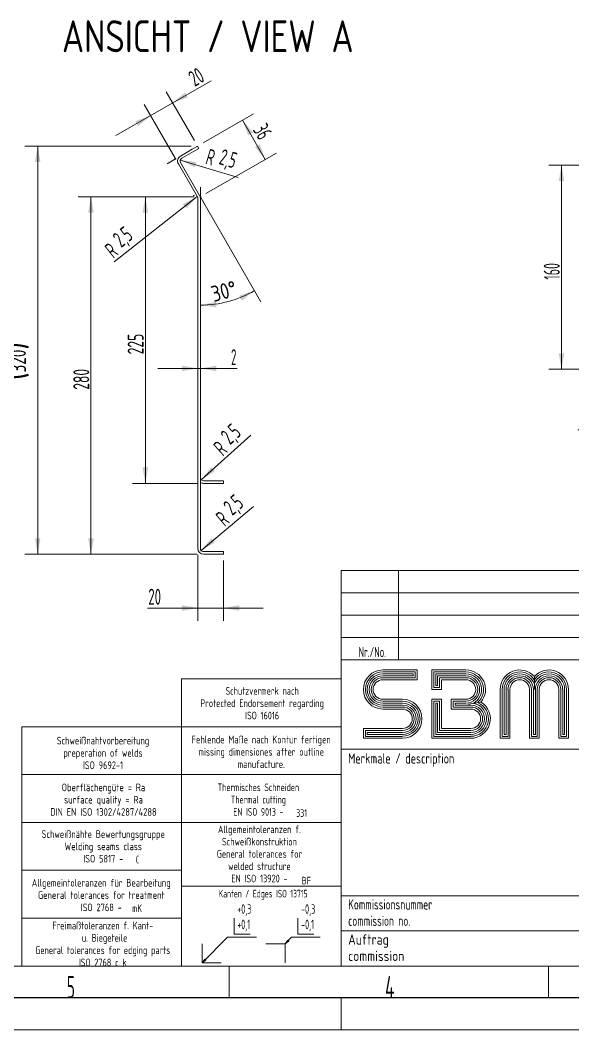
# Model space of a CAD drawing. Header units: millimetres. Extents: x 0 to 420, y 0 to 297.
# Drawn here: x 184.8 to 271.3, y 0 to 158.2 of the extents above; entities that cross this region are included whole.
import ezdxf

# ---------------------------------------------------------------- set-up
doc = ezdxf.new("R2010")
doc.units = ezdxf.units.MM
doc.layers.add('1', color=7, linetype='Continuous', true_color=0xffffff)
doc.layers.add('101', color=7, linetype='Continuous', true_color=0xffffff)
doc.styles.add('iso-1', font='isocp.shx')
doc.dimstyles.get("Standard").update_dxf_attribs({"dimtxt": 0.18, "dimasz": 0.18, "dimexe": 0.18, "dimexo": 0.0625, "dimgap": 0.09, "dimtad": 0, "dimtih": 1, "dimtoh": 1, "dimdec": 4, "dimzin": 0, "dimdsep": 46, "dimtxsty": 'Standard', "dimcen": 0.09, "dimadec": 0, "dimazin": 0, "dimtfac": 1, "dimtdec": 4, "dimtofl": 0, "dimtmove": 0, "dimatfit": 3, "dimfxl": 1, "dimtolj": 1, "dimtzin": 0, "dimarcsym": 0})

# ---------------------------------------------------------------- blocks, each defined once
blk = doc.blocks.new('_U0')
at = {"layer": '1', "color": 3, "lineweight": 13}
for p, q in [((280.77, 104.28), (280.77, 92.01)), ((277.77, 102.53), (277.77, 92.01)), ((287.02, 94.01), (272.09, 94.01))]:
    blk.add_line(p, q, dxfattribs=at)
at = {"layer": '1', "color": 3, "lineweight": 25}
for points in [[(277.77, 94.01), (275.27, 93.57), (275.27, 94.45)], [(280.77, 94.01), (283.27, 94.45), (283.27, 93.57)]]:
    blk.add_solid(points, dxfattribs=at)
at = {"layer": '1', "color": 2, "linetype": 'Continuous', "lineweight": 18, "insert": (272.22, 94.53), "char_height": 2.5, "attachment_point": 7, "line_spacing_factor": 0.963855, "style": 'iso-1'}
blk.add_mtext('\\W0.5232;15', dxfattribs=at)
blk = doc.blocks.new('_U21')
at = {"layer": '1', "color": 3, "lineweight": 13}
for p, q in [((199.76, 140.14), (214.67, 148.75)), ((212.04, 139.37), (207.64, 147)), ((209.03, 136.59), (204.17, 145))]:
    blk.add_line(p, q, dxfattribs=at)
at = {"layer": '1', "color": 3, "lineweight": 25}
for points in [[(208.64, 145.27), (210.58, 146.9), (211.02, 146.13)], [(205.17, 143.27), (203.23, 141.63), (202.79, 142.4)]]:
    blk.add_solid(points, dxfattribs=at)
at = {"layer": '1', "color": 2, "linetype": 'Continuous', "lineweight": 13, "insert": (212.1, 147.77), "char_height": 2.5, "attachment_point": 7, "rotation": 30, "line_spacing_factor": 0.963855, "style": 'iso-1'}
blk.add_mtext('\\W0.6474;20', dxfattribs=at)
blk = doc.blocks.new('_U34')
at = {"layer": '1', "color": 3, "lineweight": 13}
for p, q in [((212.58, 74.44), (212.58, 64.11)), ((216.58, 73.54), (216.58, 64.11)), ((204.69, 66.11), (222.83, 66.11))]:
    blk.add_line(p, q, dxfattribs=at)
at = {"layer": '1', "color": 3, "lineweight": 25}
for points in [[(212.58, 66.11), (210.08, 65.67), (210.08, 66.55)], [(216.58, 66.11), (219.08, 66.55), (219.08, 65.67)]]:
    blk.add_solid(points, dxfattribs=at)
at = {"layer": '1', "color": 2, "linetype": 'Continuous', "lineweight": 13, "insert": (204.83, 66.63), "char_height": 2.5, "attachment_point": 7, "line_spacing_factor": 0.963855, "style": 'iso-1'}
blk.add_mtext('\\W0.6474;20', dxfattribs=at)
blk = doc.blocks.new('_U37')
at = {"layer": '1', "color": 3, "lineweight": 13}
blk.add_line((218.76, 103.66), (206.33, 103.66), dxfattribs=at)
at = {"layer": '1', "color": 3, "lineweight": 25}
for points in [[(212.58, 103.66), (210.08, 103.22), (210.08, 104.1)], [(212.98, 103.66), (215.48, 104.1), (215.48, 103.22)]]:
    blk.add_solid(points, dxfattribs=at)
at = {"layer": '1', "color": 2, "linetype": 'Continuous', "lineweight": 13, "insert": (217.79, 104.18), "char_height": 2.5, "attachment_point": 7, "line_spacing_factor": 0.963855, "style": 'iso-1'}
blk.add_mtext('\\W0.5404;2', dxfattribs=at)
blk = doc.blocks.new('_U44')
at = {"layer": '1', "color": 3, "lineweight": 13}
for p, q in [((211.98, 130.55), (202.36, 130.55)), ((204.36, 130.55), (204.36, 85.64)), ((212.48, 85.64), (202.36, 85.64))]:
    blk.add_line(p, q, dxfattribs=at)
at = {"layer": '1', "color": 3, "lineweight": 25}
for points in [[(204.36, 130.55), (204.8, 128.05), (203.92, 128.05)], [(204.36, 85.64), (203.92, 88.14), (204.8, 88.14)]]:
    blk.add_solid(points, dxfattribs=at)
at = {"layer": '1', "color": 2, "linetype": 'Continuous', "lineweight": 13, "insert": (204.09, 105.87), "char_height": 2.5, "attachment_point": 7, "rotation": 90, "line_spacing_factor": 0.963855, "style": 'iso-1'}
blk.add_mtext('\\W0.6850;225', dxfattribs=at)
blk = doc.blocks.new('_U49')
at = {"layer": '1', "color": 3, "lineweight": 13}
for p, q in [((211.98, 130.55), (193.85, 130.55)), ((195.85, 130.55), (195.85, 74.54)), ((212.48, 74.54), (193.85, 74.54))]:
    blk.add_line(p, q, dxfattribs=at)
at = {"layer": '1', "color": 3, "lineweight": 25}
for points in [[(195.85, 130.55), (196.29, 128.05), (195.41, 128.05)], [(195.85, 74.54), (195.41, 77.04), (196.29, 77.04)]]:
    blk.add_solid(points, dxfattribs=at)
at = {"layer": '1', "color": 2, "linetype": 'Continuous', "lineweight": 18, "insert": (195.58, 100.32), "char_height": 2.5, "attachment_point": 7, "rotation": 90, "line_spacing_factor": 0.963855, "style": 'iso-1'}
blk.add_mtext('\\W0.6850;280', dxfattribs=at)
blk = doc.blocks.new('_U50')
at = {"layer": '1', "color": 3, "lineweight": 13}
for p, q in [((211.54, 138.5), (185.5, 138.5)), ((187.5, 74.54), (187.5, 138.5)), ((212.48, 74.54), (185.5, 74.54))]:
    blk.add_line(p, q, dxfattribs=at)
at = {"layer": '1', "color": 3, "lineweight": 25}
for points in [[(187.5, 138.5), (187.94, 136), (187.06, 136)], [(187.5, 74.54), (187.06, 77.04), (187.94, 77.04)]]:
    blk.add_solid(points, dxfattribs=at)
at = {"layer": '1', "color": 2, "linetype": 'Continuous', "lineweight": 18, "insert": (186.13, 101.8), "char_height": 2.5, "attachment_point": 7, "rotation": 90, "line_spacing_factor": 0.963855, "style": 'iso-1'}
blk.add_mtext('\\W0.7724;{\\H1.88x;(}320{\\H1.88x;)}', dxfattribs=at)
blk = doc.blocks.new('_U51')
at = {"layer": '1', "color": 3, "lineweight": 13}
for p, q in [((276.77, 135.53), (267.53, 135.53)), ((269.53, 135.53), (269.53, 103.53)), ((276.77, 103.53), (267.53, 103.53))]:
    blk.add_line(p, q, dxfattribs=at)
at = {"layer": '1', "color": 3, "lineweight": 25}
for points in [[(269.53, 135.53), (269.97, 133.03), (269.09, 133.03)], [(269.53, 103.53), (269.09, 106.03), (269.97, 106.03)]]:
    blk.add_solid(points, dxfattribs=at)
at = {"layer": '1', "color": 2, "linetype": 'Continuous', "lineweight": 18, "insert": (269.25, 117.58), "char_height": 2.5, "attachment_point": 7, "rotation": 90, "line_spacing_factor": 0.963855, "style": 'iso-1'}
blk.add_mtext('\\W0.6044;160', dxfattribs=at)
blk = doc.blocks.new('_U52')
at = {"layer": '1', "color": 3, "lineweight": 13}
blk.add_line((212.47, 130.61), (199.47, 120.37), dxfattribs=at)
blk.add_arc((212.08, 130.3), 0.5, 93.4349, 114.2076, dxfattribs=at)
at = {"layer": '1', "color": 3, "lineweight": 25}
blk.add_solid([(212.47, 130.61), (210.78, 128.72), (210.23, 129.41)], dxfattribs=at)
at = {"layer": '1', "color": 2, "linetype": 'Continuous', "lineweight": 13, "char_height": 2.5, "attachment_point": 7, "rotation": 38.2439, "line_spacing_factor": 0.963855, "style": 'iso-1'}
for s, insert in [('\\W0.6563;2,5', (200.94, 122.05)), ('\\W0.6380;R', (199.35, 120.8))]:
    blk.add_mtext(s, dxfattribs=dict(at, insert=insert))
blk = doc.blocks.new('_U53')
at = {"layer": '1', "color": 3, "lineweight": 13}
blk.add_line((209.83, 136.31), (218.87, 133.59), dxfattribs=at)
at = {"layer": '1', "color": 3, "lineweight": 25}
blk.add_solid([(209.83, 136.31), (212.35, 136.02), (212.09, 135.17)], dxfattribs=at)
at = {"layer": '1', "color": 2, "linetype": 'Continuous', "lineweight": 13, "char_height": 2.5, "attachment_point": 7, "rotation": 343.2275, "line_spacing_factor": 0.963855, "style": 'iso-1'}
for s, insert in [('\\W0.6380;R', (213.65, 135.74)), ('\\W0.6563;2,5', (215.58, 135.16))]:
    blk.add_mtext(s, dxfattribs=dict(at, insert=insert))
blk = doc.blocks.new('_U54')
at = {"layer": '1', "color": 3, "lineweight": 13}
blk.add_line((213.11, 86.2), (220.89, 93.21), dxfattribs=at)
at = {"layer": '1', "color": 3, "lineweight": 25}
blk.add_solid([(213.11, 86.2), (214.67, 88.2), (215.26, 87.55)], dxfattribs=at)
at = {"layer": '1', "color": 2, "linetype": 'Continuous', "lineweight": 13, "char_height": 2.5, "attachment_point": 7, "rotation": 41.9951, "line_spacing_factor": 0.963855, "style": 'iso-1'}
for s, insert in [('\\W0.6563;2,5', (218.01, 91.16)), ('\\W0.6380;R', (216.5, 89.81))]:
    blk.add_mtext(s, dxfattribs=dict(at, insert=insert))
blk = doc.blocks.new('_U57')
at = {"layer": '1', "color": 3, "lineweight": 13}
blk.add_line((213.09, 75.12), (221.3, 82.01), dxfattribs=at)
at = {"layer": '1', "color": 3, "lineweight": 25}
blk.add_solid([(213.09, 75.12), (214.72, 77.06), (215.29, 76.39)], dxfattribs=at)
at = {"layer": '1', "color": 2, "linetype": 'Continuous', "lineweight": 18, "char_height": 2.5, "attachment_point": 7, "rotation": 40.0479, "line_spacing_factor": 0.963855, "style": 'iso-1'}
for s, insert in [('\\W0.6563;2,5', (218.34, 80.06)), ('\\W0.6380;R', (216.8, 78.76))]:
    blk.add_mtext(s, dxfattribs=dict(at, insert=insert))
blk = doc.blocks.new('_U60')
at = {"layer": '1', "color": 3, "lineweight": 13}
for p, q in [((213.41, 139), (221.32, 143.57)), ((223.14, 136.41), (219.59, 142.57)), ((213.84, 131.05), (224.88, 137.41))]:
    blk.add_line(p, q, dxfattribs=at)
at = {"layer": '1', "color": 3, "lineweight": 25}
for points in [[(219.59, 142.57), (221.22, 140.63), (220.46, 140.18)], [(223.14, 136.41), (221.51, 138.36), (222.28, 138.8)]]:
    blk.add_solid(points, dxfattribs=at)
at = {"layer": '1', "color": 2, "linetype": 'Continuous', "lineweight": 18, "insert": (221.13, 141.06), "char_height": 2.5, "attachment_point": 7, "rotation": 300, "line_spacing_factor": 0.963855, "style": 'iso-1'}
blk.add_mtext('\\W0.6474;36', dxfattribs=at)
blk = doc.blocks.new('_U61')
at = {"layer": '1', "color": 3, "lineweight": 13}
blk.add_line((213.36, 129.89), (222.46, 114.12), dxfattribs=at)
blk.add_arc((212.98, 130.55), 16.97, 270, 299.9999, dxfattribs=at)
at = {"layer": '1', "color": 3, "lineweight": 25}
for points in [[(221.46, 115.85), (219.46, 114.29), (219.05, 115.07)], [(212.98, 113.58), (215.46, 114.11), (215.49, 113.23)]]:
    blk.add_solid(points, dxfattribs=at)
at = {"layer": '1', "color": 2, "linetype": 'Continuous', "lineweight": 18, "insert": (215.07, 114.04), "char_height": 2.5, "attachment_point": 7, "rotation": 15, "line_spacing_factor": 0.963855, "style": 'iso-1'}
blk.add_mtext('\\W0.8969;30%%d', dxfattribs=at)

msp = doc.modelspace()

# ---------------------------------------------------------------- linework, layer by layer
at = {"layer": '1', "color": 2, "linetype": 'Continuous', "lineweight": 13}
for p, q in [((209.08, 136.5), (208.33, 137.8)), ((209.08, 136.5), (207.78, 135.75)), ((212.98, 130.55), (212.98, 132.05)), ((212.98, 130.55), (213.73, 129.25))]:
    msp.add_line(p, q, dxfattribs=at)
at = {"layer": '1', "color": 7, "linetype": 'Continuous', "lineweight": 18}
for p, q in [((209.86, 136.95), (211.68, 138)), ((212.54, 138.5), (211.68, 138)), ((212.74, 138.15), (211.88, 137.65)), ((212.74, 138.15), (212.54, 138.5)), ((210.06, 136.6), (211.88, 137.65)), ((212.51, 130.55), (209.53, 135.72)), ((212.86, 130.75), (209.87, 135.92)), ((212.58, 75.44), (212.58, 130.3)), ((212.98, 75.44), (212.98, 130.3)), ((213.48, 86.04), (215.58, 86.04)), ((213.48, 85.64), (215.58, 85.64)), ((216.58, 86.04), (215.58, 86.04)), ((215.58, 85.64), (216.58, 85.64)), ((216.58, 85.64), (216.58, 86.04)), ((213.48, 74.94), (216.18, 74.94)), ((213.48, 74.54), (216.18, 74.54)), ((216.58, 74.94), (216.18, 74.94)), ((216.18, 74.54), (216.58, 74.54)), ((216.58, 74.54), (216.58, 74.94))]:
    msp.add_line(p, q, dxfattribs=at)
at = {"layer": '1', "color": 4, "linetype": 'Continuous', "lineweight": 18}
for p, q in [((235, 72), (235, 10)), ((235, 72), (410, 72)), ((235, 58), (410, 58)), ((235, 58), (308, 58)), ((235, 58), (235, 44)), ((210, 55), (235, 55)), ((210, 55), (210, 47.5)), ((235, 55), (235, 47.5)), ((185, 40), (185, 47.5)), ((185, 47.5), (210, 47.5)), ((210, 47.5), (235, 47.5)), ((210, 47.5), (235, 47.5)), ((210, 40), (210, 47.5)), ((210, 47.5), (210, 40)), ((235, 47.5), (235, 40)), ((235, 44), (410, 44)), ((308, 44), (235, 44)), ((210, 40), (185, 40)), ((185, 40), (185, 32.5)), ((210, 40), (185, 40)), ((235, 40), (210, 40)), ((210, 40), (235, 40)), ((210, 40), (210, 32.5)), ((210, 32.5), (210, 40)), ((235, 40), (235, 32.5)), ((185, 32.5), (210, 32.5)), ((185, 32.5), (210, 32.5)), ((185, 32.5), (185, 25)), ((210, 32.5), (235, 32.5)), ((210, 32.5), (235, 32.5)), ((210, 32.5), (210, 22.5)), ((210, 32.5), (210, 25)), ((235, 32.5), (235, 22.5)), ((185, 25), (185, 17.5)), ((185, 25), (210, 25)), ((185, 25), (210, 25)), ((210, 25), (210, 17.5)), ((210, 22.5), (235, 22.5)), ((210, 10), (210, 22.5)), ((210, 22.5), (235, 22.5)), ((235, 22.5), (235, 10)), ((235, 21), (410, 21)), ((185, 17.5), (210, 17.5)), ((185, 17.5), (185, 10)), ((185, 17.5), (210, 17.5)), ((210, 17.5), (210, 10)), ((213.25, 10.5), (213.25, 13.5)), ((223.25, 13.5), (226.25, 13.5)), ((226.25, 13.5), (226.25, 10.5)), ((185, 10), (210, 10)), ((235, 10), (210, 10)), ((216.25, 10.5), (213.25, 10.5)), ((235, 10), (410, 10)), ((235, 5), (235, 0)), ((420, 0), (0, 0))]:
    msp.add_line(p, q, dxfattribs=at)
at = {"layer": '1', "color": 1, "linetype": 'Continuous', "lineweight": 13}
for p, q in [((244, 58), (244, 72)), ((235, 68.5), (410, 68.5)), ((235, 65), (410, 65)), ((235, 61.5), (410, 61.5)), ((218.25, 15), (218.25, 17.5)), ((228.25, 15), (228.25, 17.5)), ((213.25, 10.5), (217.25, 14.5)), ((217.25, 14.5), (221.75, 14.5)), ((218.25, 15), (220.75, 15)), ((226.25, 13.5), (227.25, 14.5)), ((227.25, 14.5), (231.75, 14.5)), ((228.25, 15), (230.75, 15)), ((235, 15.5), (308, 15.5)), ((226.25, 13.5), (226.65, 14.07)), ((226.25, 13.5), (226.82, 13.9)), ((226.65, 14.07), (226.82, 13.9)), ((25, 10), (410, 10)), ((213.25, 10.5), (213.65, 11.07)), ((213.25, 10.5), (213.82, 10.9)), ((213.65, 11.07), (213.82, 10.9)), ((217.5, 10), (217.5, 5)), ((267.5, 10), (267.5, 5))]:
    msp.add_line(p, q, dxfattribs=at)
at = {"layer": '1', "color": 1, "linetype": 'Continuous', "lineweight": 18}
for p, q in [((246.92, 56.4), (241.56, 56.4)), ((246.61, 56.09), (241.56, 56.09)), ((246.31, 55.78), (241.56, 55.78)), ((241.56, 55.48), (246.31, 55.48)), ((246.31, 55.48), (246.31, 55.78)), ((246.61, 55.17), (246.61, 56.09)), ((246.92, 54.87), (246.92, 56.4)), ((249.21, 56.4), (249.21, 53.34)), ((254.57, 56.4), (249.21, 56.4)), ((254.57, 56.09), (249.52, 56.09)), ((249.52, 56.09), (249.52, 53.64)), ((254.57, 55.78), (249.83, 55.78)), ((249.83, 55.78), (249.83, 53.95)), ((250.13, 55.48), (254.57, 55.48)), ((250.13, 53.95), (250.13, 55.48)), ((241.56, 55.17), (246.61, 55.17)), ((241.56, 54.87), (246.92, 54.87)), ((249.83, 53.95), (250.13, 53.95)), ((250.44, 55.17), (254.57, 55.17)), ((250.44, 53.64), (250.44, 55.17)), ((250.74, 54.87), (254.57, 54.87)), ((250.74, 53.34), (250.74, 54.87)), ((265.28, 55.36), (265.28, 53.34)), ((249.21, 53.34), (250.74, 53.34)), ((249.52, 53.64), (250.44, 53.64)), ((259.92, 53.34), (259.92, 45.69)), ((260.23, 53.34), (260.23, 45.99)), ((260.54, 53.34), (260.54, 46.3)), ((260.84, 46.3), (260.84, 53.34)), ((261.15, 45.99), (261.15, 53.34)), ((261.45, 45.69), (261.45, 53.34)), ((264.51, 53.34), (264.51, 45.69)), ((264.82, 53.34), (264.82, 45.99)), ((265.13, 53.34), (265.13, 46.3)), ((265.43, 46.3), (265.43, 53.34)), ((265.74, 45.99), (265.74, 53.34)), ((266.04, 45.69), (266.04, 53.34)), ((269.1, 53.34), (269.1, 45.69)), ((269.41, 53.34), (269.41, 45.99)), ((269.72, 53.34), (269.72, 46.3)), ((270.02, 46.3), (270.02, 53.34)), ((270.33, 45.99), (270.33, 53.34)), ((270.63, 45.69), (270.63, 53.34)), ((241.56, 51.81), (244.62, 51.81)), ((244.62, 51.5), (241.56, 51.5)), ((244.62, 51.19), (241.56, 51.19)), ((241.56, 50.89), (244.62, 50.89)), ((249.21, 51.81), (249.21, 45.69)), ((250.74, 51.81), (249.21, 51.81)), ((249.52, 51.5), (249.52, 45.99)), ((250.44, 51.5), (249.52, 51.5)), ((249.83, 51.19), (249.83, 46.3)), ((250.13, 51.19), (249.83, 51.19)), ((250.13, 46.6), (250.13, 51.19)), ((250.44, 46.91), (250.44, 51.5)), ((250.74, 47.22), (250.74, 51.81)), ((252.27, 51.81), (252.27, 50.28)), ((254.57, 51.81), (252.27, 51.81)), ((252.58, 51.5), (252.58, 50.58)), ((254.57, 51.5), (252.58, 51.5)), ((252.89, 51.19), (252.89, 50.89)), ((254.57, 51.19), (252.89, 51.19)), ((252.89, 50.89), (255.33, 50.89)), ((256.91, 51.37), (254.95, 51.04)), ((241.56, 50.58), (244.62, 50.58)), ((241.56, 50.28), (244.62, 50.28)), ((252.27, 50.28), (255.33, 50.28)), ((252.58, 50.58), (255.33, 50.58)), ((238.5, 47.22), (238.5, 45.69)), ((244.62, 47.22), (238.5, 47.22)), ((238.81, 46.91), (238.81, 45.99)), ((244.62, 46.91), (238.81, 46.91)), ((238.81, 45.99), (244.62, 45.99)), ((239.12, 46.6), (239.12, 46.3)), ((244.62, 46.6), (239.12, 46.6)), ((239.12, 46.3), (244.62, 46.3)), ((249.52, 45.99), (255.33, 45.99)), ((249.83, 46.3), (255.33, 46.3)), ((255.33, 46.6), (250.13, 46.6)), ((255.33, 46.91), (250.44, 46.91)), ((255.33, 47.22), (250.74, 47.22)), ((260.23, 45.99), (261.15, 45.99)), ((260.54, 46.3), (260.84, 46.3)), ((264.82, 45.99), (265.74, 45.99)), ((265.13, 46.3), (265.43, 46.3)), ((269.41, 45.99), (270.33, 45.99)), ((269.72, 46.3), (270.02, 46.3)), ((238.5, 45.69), (244.62, 45.69)), ((249.21, 45.69), (255.33, 45.69)), ((259.92, 45.69), (261.45, 45.69)), ((264.51, 45.69), (266.04, 45.69)), ((269.1, 45.69), (270.63, 45.69))]:
    msp.add_line(p, q, dxfattribs=at)
at = {"layer": '1', "color": 4, "linetype": 'Continuous', "lineweight": 25}
msp.add_line((415, 5), (20, 5), dxfattribs=at)
at = {"layer": '1', "color": 7, "linetype": 'Continuous', "lineweight": 18}
for centre, radius, start, end in [((210.31, 136.17), 0.9, 120, 210), ((210.31, 136.17), 0.5, 120, 210), ((212.08, 130.3), 0.5, 0, 30), ((212.08, 130.3), 0.9, 0, 30), ((213.48, 86.54), 0.5, 180, 270), ((213.48, 86.54), 0.9, 236.25, 270), ((213.48, 75.44), 0.9, 180, 270), ((213.48, 75.44), 0.5, 180, 270)]:
    msp.add_arc(centre, radius, start, end, dxfattribs=at)
at = {"layer": '1', "color": 1, "linetype": 'Continuous', "lineweight": 18}
for centre, radius, start, end in [((241.56, 53.34), 3.06, 90, 270), ((241.56, 53.34), 2.75, 90, 270), ((241.56, 53.34), 2.45, 90, 270), ((241.56, 53.34), 2.14, 90, 270), ((254.57, 53.34), 3.06, 319.9677, 90), ((254.57, 53.34), 2.75, 311.8088, 90), ((254.57, 53.34), 2.45, 297.5778, 90), ((254.57, 53.34), 2.14, 270, 90), ((262.98, 53.34), 3.06, 41.4096, 180), ((262.98, 53.34), 2.75, 33.5573, 180), ((262.98, 53.34), 2.45, 20.3641, 180), ((262.98, 53.34), 2.14, 360, 180), ((267.57, 53.34), 3.06, 360, 138.5904), ((267.57, 53.34), 2.75, 360, 146.4427), ((267.57, 53.34), 2.45, 360, 159.6359), ((267.57, 53.34), 2.14, 360, 180), ((241.56, 53.34), 1.84, 90, 270), ((241.56, 53.34), 1.53, 90, 270), ((254.57, 53.34), 1.84, 270, 90), ((254.57, 53.34), 1.53, 270, 90), ((262.98, 53.34), 1.84, 360, 180), ((262.98, 53.34), 1.53, 360, 180), ((267.57, 53.34), 1.84, 360, 180), ((267.57, 53.34), 1.53, 360, 180), ((244.62, 48.75), 3.06, 270, 90), ((244.62, 48.75), 2.75, 270, 90), ((244.62, 48.75), 2.45, 270, 90), ((244.62, 48.75), 2.14, 270, 90), ((255.33, 48.75), 3.06, 270, 58.957), ((255.33, 48.75), 2.75, 270, 67.1158), ((255.33, 48.75), 2.45, 270, 81.3468), ((255.33, 48.75), 2.14, 270, 90), ((244.62, 48.75), 1.84, 270, 90), ((244.62, 48.75), 1.53, 270, 90), ((255.33, 48.75), 1.84, 270, 90), ((255.33, 48.75), 1.53, 270, 90)]:
    msp.add_arc(centre, radius, start, end, dxfattribs=at)
at = {"layer": '1', "color": 4, "linetype": 'Continuous', "lineweight": 25}
for p in [(209.08, 136.5), (212.98, 130.55)]:
    msp.add_point(p, dxfattribs=at)
at = {"layer": '101', "color": 7, "linetype": 'Continuous', "lineweight": 18}
for p, q in [((209.86, 136.95), (211.68, 138)), ((212.54, 138.5), (211.68, 138)), ((212.74, 138.15), (211.88, 137.65)), ((212.74, 138.15), (212.54, 138.5)), ((210.06, 136.6), (211.88, 137.65)), ((212.51, 130.55), (209.53, 135.72)), ((212.86, 130.75), (209.87, 135.92)), ((212.58, 75.44), (212.58, 130.3)), ((212.98, 75.44), (212.98, 130.3)), ((213.48, 86.04), (215.58, 86.04)), ((213.48, 85.64), (215.58, 85.64)), ((216.58, 86.04), (215.58, 86.04)), ((215.58, 85.64), (216.58, 85.64)), ((216.58, 85.64), (216.58, 86.04)), ((213.48, 74.94), (216.18, 74.94)), ((213.48, 74.54), (216.18, 74.54)), ((216.58, 74.94), (216.18, 74.94)), ((216.18, 74.54), (216.58, 74.54)), ((216.58, 74.54), (216.58, 74.94))]:
    msp.add_line(p, q, dxfattribs=at)
for centre, radius, start, end in [((210.31, 136.17), 0.9, 120, 210), ((210.31, 136.17), 0.5, 120, 210), ((212.08, 130.3), 0.5, 0, 30), ((212.08, 130.3), 0.9, 0, 30), ((213.48, 86.54), 0.5, 180, 270), ((213.48, 86.54), 0.9, 236.25, 270), ((213.48, 75.44), 0.9, 180, 270), ((213.48, 75.44), 0.5, 180, 270)]:
    msp.add_arc(centre, radius, start, end, dxfattribs=at)

# ---------------------------------------------------------------- texts
at = {"layer": '1', "color": 2, "linetype": 'Continuous', "lineweight": 25, "insert": (214.14, 153.21), "char_height": 5, "attachment_point": 8, "line_spacing_factor": 0.963855, "style": 'iso-1'}
msp.add_mtext('\\W0.8596;ANSICHT / VIEW {\\H1.00x;A}', dxfattribs=at)
at = {"layer": '1', "color": 3, "linetype": 'Continuous', "lineweight": 18, "attachment_point": 7, "line_spacing_factor": 0.963855, "style": 'iso-1'}
for s, insert, char_height in [('\\W0.5469; ', (237.52, 68.62), 2), ('\\W0.5469; ', (245.15, 68.62), 2), ('\\W0.5469; ', (237.52, 65.12), 2), ('\\W0.5469; ', (245.15, 65.12), 2), ('\\W0.5469; ', (237.54, 61.62), 2), ('\\W0.5469; ', (245.17, 61.62), 2), ('\\W1.0000;', (237.03, 37.17), 3), ('\\W1.0000;', (236.86, 31.67), 3), ('\\W1.0000;', (236.86, 26.67), 3), ('\\W1.0000;', (236.78, 21.67), 3), ('\\W1.0000;', (256.69, 16.43), 2.5), ('\\W1.0000;', (256.69, 10.93), 2.5)]:
    msp.add_mtext(s, dxfattribs=dict(at, insert=insert, char_height=char_height))
at = {"layer": '1', "color": 1, "linetype": 'Continuous', "lineweight": 18, "char_height": 1.6, "line_spacing_factor": 0.963855, "style": 'iso-1'}
for s, insert, attachment_point in [('\\W0.6908;Nr./No.', (239.9, 58.42), 8), ('\\W0.8007;Merkmale / description', (236.12, 41.25), 7), ('\\W0.7508;Kommissionsnummer\\Pcommission no.', (236.12, 16.28), 7), ('\\W0.9206;Auftrag\\Pcommission', (236.12, 10.78), 7)]:
    msp.add_mtext(s, dxfattribs=dict(at, insert=insert, attachment_point=attachment_point))
at = {"layer": '1', "color": 1, "linetype": 'Continuous', "lineweight": 13, "line_spacing_factor": 0.963855, "style": 'iso-1'}
for s, insert, char_height, attachment_point in [('\\W0.6940;Schutzvermerk nach\\PProtected Endorsement regarding\\PISO 16016', (222.65, 48.66), 1.2, 8), ('\\W0.7053;Schweißnahtvorbereitung\\Ppreperation of welds\\PISO 9692-1', (197.73, 40.87), 1.2, 8), ('\\W0.7060;Fehlende Maße nach Kontur fertigen\\Pmissing dimensiones after outline\\Pmanufacture.', (222.5, 41.04), 1.2, 8), ('\\W0.8226;Oberflächengüte = Ra\\Psurface quality = Ra\\PDIN EN ISO 1302/4287/4288', (197.8, 33.54), 1.2, 8), ('\\W0.6723;Thermisches Schneiden\\PThermal cutting\\PEN ISO 9013 -', (222.06, 33.55), 1.2, 8), ('\\W0.6988;Allgemeintoleranzen f.\\PSchweißkonstruktion\\PGeneral tolerances for\\Pwelded structure\\PEN ISO 13920 -', (222.23, 23.11), 1.2, 8), ('\\W0.7101;Schweißnähte Bewertungsgruppe\\PWelding seams class\\PISO 5817 -', (197.77, 26.22), 1.2, 8), ('\\W0.7111;Allgemeintoleranzen für Bearbeitung\\PGeneral tolerances for treatment\\PISO 2768 -', (197.46, 18.59), 1.2, 8), ('\\W0.6454;Kanten / Edges ISO 13715', (222.8, 20.38), 1.2, 8), ('\\W0.6948;Freimaßtoleranzen f. Kant-\\P u. Biegeteile\\PGeneral tolerances for edging parts\\PISO 2768 c k', (197.69, 9.96), 1.2, 8), ('\\W0.5404;5', (192.09, 4.93), 3.5, 7), ('\\W0.6380;4', (241.89, 4.93), 3.5, 7)]:
    msp.add_mtext(s, dxfattribs=dict(at, insert=insert, char_height=char_height, attachment_point=attachment_point))
at = {"layer": '1', "color": 3, "linetype": 'Continuous', "lineweight": 13, "char_height": 1.2, "attachment_point": 7, "line_spacing_factor": 0.963855, "style": 'iso-1'}
for s, insert in [('\\W0.6756;331', (227.97, 33.37)), ('\\W0.5104;C', (202.9, 26.08)), ('\\W0.6994;BF', (228.83, 22.78)), ('\\W0.6563;mK', (202.29, 18.45))]:
    msp.add_mtext(s, dxfattribs=dict(at, insert=insert))
at = {"layer": '1', "color": 92, "linetype": 'Continuous', "lineweight": 13, "char_height": 1.5, "attachment_point": 7, "line_spacing_factor": 0.963855, "style": 'iso-1'}
for s, insert in [('\\W0.6293;+0,3\\P+0,1', (218.75, 15.42)), ('\\W0.6293;-0,3\\P-0,1', (228.75, 15.42))]:
    msp.add_mtext(s, dxfattribs=dict(at, insert=insert))

# ---------------------------------------------------------------- dimensions: what is measured, and where the dimension line sits
at = {"layer": '1', "color": 2, "linetype": 'Continuous', "lineweight": 13}
for base, p1, p2, angle, text, override, picture, middle in [((208.64, 145.27), (209.53, 135.72), (212.54, 138.5), 210, '\\C2;20', {"dimtxt": 2.5, "dimasz": 2.5, "dimexe": 2, "dimexo": 1, "dimgap": 1.25, "dimtad": 1, "dimtih": 0, "dimtoh": 0, "dimdec": 1, "dimlfac": 1, "dimzin": 8, "dimdsep": 44, "dimlunit": 2, "dimpost": '', "dimtxsty": 'iso-1', "dimsah": 1, "dimse1": 0, "dimse2": 0, "dimsd1": 0, "dimsd2": 0, "dimclrd": 3, "dimclre": 3, "dimclrt": 2, "dimtol": 0, "dimtm": -0.1, "dimtfac": 0.8, "dimtdec": 2, "dimtofl": 1, "dimtmove": 0, "dimtzin": 8, "dimlwd": 13, "dimlwe": 13}, '_U21', (215.9, 149.46)), ((204.36, 85.64), (212.98, 130.55), (213.48, 85.64), 90, '\\C2;225', {"dimtxt": 2.5, "dimasz": 2.5, "dimexe": 2, "dimexo": 1, "dimgap": 1.25, "dimtad": 1, "dimtih": 0, "dimtoh": 0, "dimdec": 0, "dimlfac": 1, "dimzin": 8, "dimdsep": 44, "dimlunit": 2, "dimpost": '', "dimtxsty": 'iso-1', "dimsah": 1, "dimse1": 0, "dimse2": 0, "dimsd1": 0, "dimsd2": 0, "dimclrd": 3, "dimclre": 3, "dimclrt": 2, "dimtol": 0, "dimtm": -0.1, "dimtfac": 0.8, "dimtdec": 2, "dimtofl": 1, "dimtmove": 0, "dimtzin": 8, "dimlwd": 13, "dimlwe": 13}, '_U44', (204.36, 108.09))]:
    dim = msp.add_linear_dim(base=base, p1=p1, p2=p2, angle=angle, text=text, dimstyle='Standard', override=override, dxfattribs=at)
    dim.commit()
    dim.dimension.update_dxf_attribs({"geometry": picture, "text_midpoint": middle, "dimtype": 160})
at = {"layer": '1', "color": 2, "linetype": 'Continuous', "lineweight": 18}
for base, p1, p2, angle, text, override, picture, middle in [((219.59, 142.57), (212.98, 130.55), (212.54, 138.5), 120, '\\C2;36', {"dimtxt": 2.5, "dimasz": 2.5, "dimexe": 2, "dimexo": 1, "dimgap": 1.25, "dimtad": 1, "dimtih": 0, "dimtoh": 0, "dimdec": 0, "dimlfac": 1, "dimzin": 8, "dimdsep": 44, "dimlunit": 2, "dimpost": '', "dimtxsty": 'iso-1', "dimsah": 1, "dimse1": 0, "dimse2": 0, "dimsd1": 0, "dimsd2": 0, "dimclrd": 3, "dimclre": 3, "dimclrt": 2, "dimtol": 0, "dimtm": -0.1, "dimtfac": 0.8, "dimtdec": 2, "dimtofl": 1, "dimtmove": 0, "dimtzin": 8, "dimlwd": 13, "dimlwe": 13}, '_U60', (221.37, 139.49)), ((187.5, 138.5), (213.48, 74.54), (212.54, 138.5), 90, '\\C2;{\\H1.88x;(}320{\\H1.88x;)}', {"dimtxt": 2.5, "dimasz": 2.5, "dimexe": 2, "dimexo": 1, "dimgap": 1.25, "dimtad": 1, "dimtih": 0, "dimtoh": 0, "dimdec": 0, "dimlfac": 1, "dimzin": 8, "dimdsep": 44, "dimlunit": 2, "dimpost": '', "dimtxsty": 'iso-1', "dimsah": 1, "dimse1": 0, "dimse2": 0, "dimsd1": 0, "dimsd2": 0, "dimclrd": 3, "dimclre": 3, "dimclrt": 2, "dimtm": -0.1, "dimtfac": 0.8, "dimtdec": 2, "dimtofl": 1, "dimtmove": 0, "dimtzin": 8, "dimlwd": 13, "dimlwe": 13}, '_U50', (187.5, 106.52)), ((269.53, 103.53), (277.77, 135.53), (277.77, 103.53), 90, '\\C2;160', {"dimtxt": 2.5, "dimasz": 2.5, "dimexe": 2, "dimexo": 1, "dimgap": 1.25, "dimtad": 1, "dimtih": 0, "dimtoh": 0, "dimdec": 1, "dimlfac": 1, "dimzin": 8, "dimdsep": 44, "dimlunit": 2, "dimpost": '', "dimtxsty": 'iso-1', "dimsah": 1, "dimse1": 0, "dimse2": 0, "dimsd1": 0, "dimsd2": 0, "dimclrd": 3, "dimclre": 3, "dimclrt": 2, "dimtol": 0, "dimtm": -0.1, "dimtfac": 0.8, "dimtdec": 2, "dimtofl": 1, "dimtmove": 0, "dimtzin": 8, "dimlwd": 13, "dimlwe": 13}, '_U51', (269.53, 119.53)), ((195.85, 74.54), (212.98, 130.55), (213.48, 74.54), 90, '\\C2;280', {"dimtxt": 2.5, "dimasz": 2.5, "dimexe": 2, "dimexo": 1, "dimgap": 1.25, "dimtad": 1, "dimtih": 0, "dimtoh": 0, "dimdec": 1, "dimlfac": 1, "dimzin": 8, "dimdsep": 44, "dimlunit": 2, "dimpost": '', "dimtxsty": 'iso-1', "dimsah": 1, "dimse1": 0, "dimse2": 0, "dimsd1": 0, "dimsd2": 0, "dimclrd": 3, "dimclre": 3, "dimclrt": 2, "dimtol": 0, "dimtm": -0.1, "dimtfac": 0.8, "dimtdec": 2, "dimtofl": 1, "dimtmove": 0, "dimtzin": 8, "dimlwd": 13, "dimlwe": 13}, '_U49', (195.85, 102.54))]:
    dim = msp.add_linear_dim(base=base, p1=p1, p2=p2, angle=angle, text=text, dimstyle='Standard', override=override, dxfattribs=at)
    dim.commit()
    dim.dimension.update_dxf_attribs({"geometry": picture, "text_midpoint": middle, "dimtype": 160})
at = {"layer": '1', "color": 2, "linetype": 'Continuous', "lineweight": 13}
for center, mpoint, picture, middle in [((210.31, 136.17), (209.83, 136.31), '_U53', (216.1, 137.04)), ((212.08, 130.3), (212.47, 130.61), '_U52', (197.89, 124.1)), ((213.48, 86.54), (213.11, 86.2), '_U54', (227.14, 93.16))]:
    dim = msp.add_radius_dim(center=center, mpoint=mpoint, text='R\\C2;2,5', dimstyle='Standard', override={"dimtxt": 2.5, "dimasz": 2.5, "dimexe": 2, "dimexo": 1, "dimgap": 1.25, "dimtad": 1, "dimtih": 0, "dimtoh": 0, "dimdec": 1, "dimlfac": 1, "dimzin": 8, "dimdsep": 44, "dimlunit": 2, "dimpost": '', "dimtxsty": 'iso-1', "dimsah": 1, "dimse1": 0, "dimse2": 0, "dimsd1": 0, "dimsd2": 0, "dimclrd": 3, "dimclre": 3, "dimclrt": 2, "dimtol": 0, "dimtm": -0.1, "dimtfac": 0.8, "dimtdec": 2, "dimtmove": 0, "dimatfit": 2, "dimtzin": 8, "dimlwd": 13, "dimlwe": 13}, dxfattribs=at)
    dim.commit()
    dim.dimension.update_dxf_attribs({"geometry": picture, "text_midpoint": middle, "dimtype": 164})
at = {"layer": '1', "color": 2, "linetype": 'Continuous', "lineweight": 18}
dim = msp.add_angular_dim_2l(base=(215.49, 116.3), line1=((212.86, 130.75), (209.87, 135.92)), line2=((212.98, 75.44), (212.98, 130.3)), text='\\C2;30%%d', dimstyle='Standard', override={"dimtxt": 2.5, "dimasz": 2.5, "dimexe": 2, "dimexo": 1, "dimgap": 1.25, "dimtad": 1, "dimtih": 0, "dimtoh": 0, "dimdec": 1, "dimlfac": 1, "dimzin": 8, "dimdsep": 44, "dimlunit": 2, "dimpost": '', "dimtxsty": 'iso-1', "dimsah": 1, "dimse1": 0, "dimse2": 0, "dimsd1": 0, "dimsd2": 0, "dimclrd": 3, "dimclre": 3, "dimclrt": 2, "dimaunit": 0, "dimadec": 1, "dimazin": 2, "dimtol": 0, "dimtfac": 0.8, "dimtdec": 1, "dimtofl": 1, "dimtmove": 0, "dimtzin": 8, "dimlwd": 13, "dimlwe": 13}, dxfattribs=at)
dim.commit()
dim.dimension.update_dxf_attribs({"geometry": '_U61', "text_midpoint": (216.72, 116.57), "dimtype": 162})
at = {"layer": '1', "color": 2, "linetype": 'Continuous', "lineweight": 13}
for base, p1, p2, text, override, picture, middle in [((212.98, 103.66), (212.58, 102.87), (212.98, 102.87), '\\C2;2', {"dimtxt": 2.5, "dimasz": 2.5, "dimexe": 2, "dimexo": 1, "dimgap": 1.25, "dimtad": 1, "dimtih": 1, "dimtoh": 0, "dimdec": 0, "dimlfac": 1, "dimzin": 8, "dimdsep": 44, "dimlunit": 2, "dimpost": '', "dimtxsty": 'iso-1', "dimsah": 1, "dimse1": 0, "dimse2": 0, "dimsd1": 0, "dimsd2": 0, "dimclrd": 3, "dimclre": 3, "dimclrt": 2, "dimtol": 0, "dimtm": -0.1, "dimtfac": 0.8, "dimtdec": 2, "dimtofl": 1, "dimtmove": 0, "dimtzin": 8, "dimlwd": 13, "dimlwe": 13}, '_U37', (221.31, 103.66)), ((212.58, 66.11), (216.58, 74.54), (212.58, 75.44), '\\C2;20', {"dimtxt": 2.5, "dimasz": 2.5, "dimexe": 2, "dimexo": 1, "dimgap": 1.25, "dimtad": 1, "dimtih": 1, "dimtoh": 0, "dimdec": 1, "dimlfac": 1, "dimzin": 8, "dimdsep": 44, "dimlunit": 2, "dimpost": '', "dimtxsty": 'iso-1', "dimsah": 1, "dimse1": 0, "dimse2": 0, "dimsd1": 0, "dimsd2": 0, "dimclrd": 3, "dimclre": 3, "dimclrt": 2, "dimtol": 0, "dimtm": -0.1, "dimtfac": 0.8, "dimtdec": 2, "dimtofl": 1, "dimtmove": 0, "dimtzin": 8, "dimlwd": 13, "dimlwe": 13}, '_U34', (204.18, 66.11))]:
    dim = msp.add_linear_dim(base=base, p1=p1, p2=p2, text=text, dimstyle='Standard', override=override, dxfattribs=at)
    dim.commit()
    dim.dimension.update_dxf_attribs({"geometry": picture, "text_midpoint": middle, "dimtype": 160})
at = {"layer": '1', "color": 2, "linetype": 'Continuous', "lineweight": 18}
dim = msp.add_linear_dim(base=(280.77, 94.01), p1=(277.77, 103.53), p2=(280.77, 106.53), text='\\C2;15', dimstyle='Standard', override={"dimtxt": 2.5, "dimasz": 2.5, "dimexe": 2, "dimexo": 1, "dimgap": 1.25, "dimtad": 1, "dimtih": 1, "dimtoh": 0, "dimdec": 1, "dimlfac": 1, "dimzin": 8, "dimdsep": 44, "dimlunit": 2, "dimpost": '', "dimtxsty": 'iso-1', "dimsah": 1, "dimse1": 0, "dimse2": 0, "dimsd1": 0, "dimsd2": 0, "dimclrd": 3, "dimclre": 3, "dimclrt": 2, "dimtol": 0, "dimtm": -0.1, "dimtfac": 0.8, "dimtdec": 2, "dimtofl": 1, "dimtmove": 0, "dimtzin": 8, "dimlwd": 13, "dimlwe": 13}, dxfattribs=at)
dim.commit()
dim.dimension.update_dxf_attribs({"geometry": '_U0', "text_midpoint": (269.44, 94.01), "dimtype": 160})
dim = msp.add_radius_dim(center=(213.48, 75.44), mpoint=(213.09, 75.12), text='R\\C2;2,5', dimstyle='Standard', override={"dimtxt": 2.5, "dimasz": 2.5, "dimexe": 2, "dimexo": 1, "dimgap": 1.25, "dimtad": 1, "dimtih": 0, "dimtoh": 0, "dimdec": 1, "dimlfac": 1, "dimzin": 8, "dimdsep": 44, "dimlunit": 2, "dimpost": '', "dimtxsty": 'iso-1', "dimsah": 1, "dimse1": 0, "dimse2": 0, "dimsd1": 0, "dimsd2": 0, "dimclrd": 3, "dimclre": 3, "dimclrt": 2, "dimtol": 0, "dimtm": -0.1, "dimtfac": 0.8, "dimtdec": 2, "dimtmove": 0, "dimatfit": 2, "dimtzin": 8, "dimlwd": 13, "dimlwe": 13}, dxfattribs=at)
dim.commit()
dim.dimension.update_dxf_attribs({"geometry": '_U57', "text_midpoint": (227.7, 82.09), "dimtype": 164})

doc.saveas('drawing.dxf')
